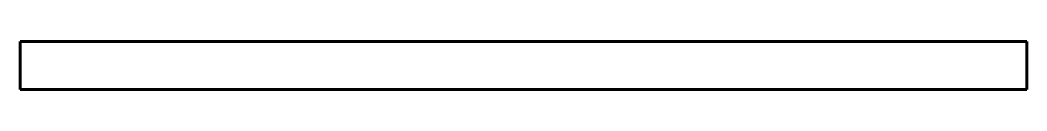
# Model space of a CAD drawing. Header units: millimetres. Extents: x -329 to 1680, y -263 to -167.
import ezdxf

# ---------------------------------------------------------------- set-up
doc = ezdxf.new("R2010")
doc.units = ezdxf.units.MM
doc.linetypes.add('K5LT_BASIC', pattern=[0])
doc.layers.add('Системный слой', color=7, linetype='Continuous')

msp = doc.modelspace()

# ---------------------------------------------------------------- linework, layer by layer
at = {"layer": 'Системный слой', "color": 5, "linetype": 'K5LT_BASIC', "lineweight": 60, "true_color": 0x0000ff}
for p, q in [((-328.9, -167.2), (-328.9, -263.2)), ((-328.9, -167.2), (1680.1, -167.2)), ((1680.1, -167.2), (1680.1, -263.2)), ((1680.1, -263.2), (-328.9, -263.2))]:
    msp.add_line(p, q, dxfattribs=at)

doc.saveas('drawing.dxf')
